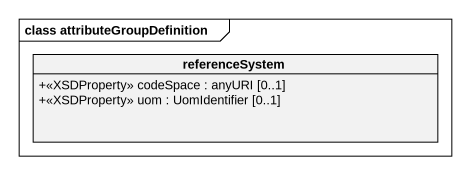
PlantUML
@startuml
mainframe class attributeGroupDefinition
hide circle
hide empty members
skinparam classAttributeIconSize 0
class referenceSystem {
  +<<XSDProperty>> codeSpace : anyURI [0..1]
  +<<XSDProperty>> uom : UomIdentifier [0..1]
}
@enduml
